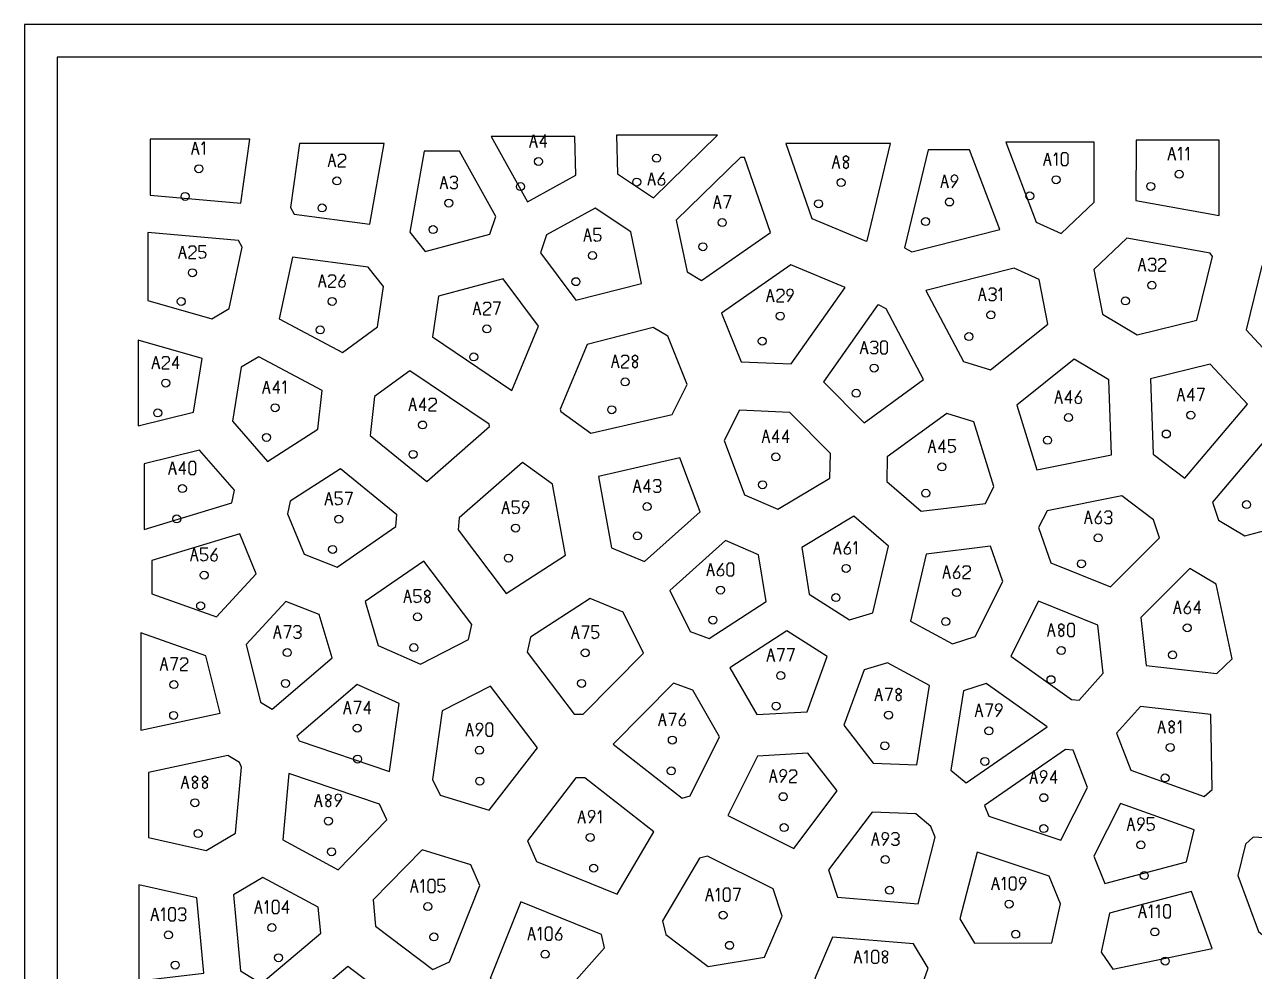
# Model space of a CAD drawing. Extents: x -13 to 2451, y -13 to 1232.
# Drawn here: x -12.7 to 465.4, y 863.9 to 1231.9 of the extents above; entities that cross this region are included whole.
import ezdxf

# ---------------------------------------------------------------- set-up
doc = ezdxf.new("R2010")
doc.units = 0
for name, color, linetype in [('BOARDCUT', 7, 'CONTINUOUS'), ('OUTLINES', 7, 'CONTINUOUS'), ('PINHOLES', 7, 'CONTINUOUS'), ('STOCK', 7, 'CONTINUOUS')]:
    doc.layers.add(name, color=color, linetype=linetype)

msp = doc.modelspace()

# ---------------------------------------------------------------- linework, layer by layer
at = {"layer": 'BOARDCUT'}
msp.add_lwpolyline([(0, 0), (2438.4, 0), (2438.4, 1219.2), (0, 1219.2)], close=True, dxfattribs=at)
at = {"layer": 'OUTLINES'}
for points in [[(74.861, 1187.325), (36.1, 1187.325), (36.1, 1165.662), (71.335, 1162.517), (74.861, 1187.325)], [(127.106, 1185.688), (94.158, 1185.688), (90.615, 1160.761), (92.101, 1158.222), (121.553, 1154.369), (127.106, 1185.688)], [(201.176, 1188.452), (168.676, 1188.452), (182.807, 1163.056), (201.633, 1173.417), (201.176, 1188.452)], [(256.651, 1188.926), (217.359, 1188.926), (217.818, 1173.832), (231.736, 1164.619), (256.651, 1188.926)], [(323.938, 1185.729), (283.172, 1185.729), (293.332, 1156.476), (314.393, 1147.741), (314.817, 1147.794), (323.938, 1185.729)], [(403.13, 1186.211), (368.766, 1186.211), (380.579, 1155.153), (390.289, 1150.74), (403.019, 1162.827), (403.13, 1186.211)], [(451.724, 1157.68), (451.652, 1186.988), (419.438, 1186.988), (419.326, 1163.506), (451.724, 1157.68)], [(156.336, 1182.697), (142.638, 1182.697), (137.063, 1151.251), (142.993, 1143.727), (168.103, 1150.388), (170.438, 1157.352), (156.336, 1182.697)], [(354.585, 1183.198), (338.518, 1183.198), (329.356, 1145.091), (332.24, 1143.618), (366.37, 1152.213), (354.585, 1183.198)], [(277.259, 1151.087), (267.134, 1180.238), (265.652, 1180.238), (240.639, 1155.835), (244.826, 1135.758), (250.463, 1132.413), (277.259, 1151.087)], [(187.829, 1143.131), (201.617, 1124.77), (227.156, 1131.329), (222.987, 1151.322), (209.073, 1160.533), (190.177, 1150.133), (187.829, 1143.131)], [(71.931, 1145.419), (70.45, 1147.949), (35.171, 1151.098), (35.171, 1124.622), (60.025, 1117.59), (66.825, 1121.555), (71.931, 1145.419)], [(449.117, 1141.818), (448.157, 1143.06), (415.729, 1148.89), (402.934, 1136.742), (406.314, 1119.341), (419.818, 1111.338), (443.032, 1117.043), (449.117, 1141.818)], [(91.413, 1141.483), (86.282, 1117.502), (110.906, 1104.477), (124.475, 1114.375), (126.821, 1130.12), (120.907, 1137.624), (91.413, 1141.483)], [(306.226, 1129.763), (285.145, 1138.506), (258.229, 1119.749), (265.839, 1100.886), (285.323, 1100.067), (306.226, 1129.763)], [(505.287, 1124.171), (504.779, 1126.329), (490.226, 1138.167), (468.239, 1138.097), (462.132, 1113.233), (476.726, 1097.568), (485.748, 1095.882), (505.287, 1124.171)], [(187.133, 1114.743), (173.377, 1133.062), (148.182, 1126.378), (145.822, 1110.538), (176.704, 1089.718), (187.133, 1114.743)], [(385.011, 1115.452), (381.647, 1132.775), (371.93, 1137.19), (337.697, 1128.569), (352.246, 1100.96), (362.759, 1097.655), (385.011, 1115.452)], [(336.672, 1093.907), (322.161, 1121.444), (319.276, 1122.917), (318.849, 1122.865), (297.864, 1093.051), (313.678, 1077.056), (336.672, 1093.907)], [(231.655, 1114.148), (206.017, 1107.564), (195.524, 1082.384), (195.701, 1081.544), (207.426, 1073.133), (238.973, 1080.401), (244.864, 1092.031), (237.29, 1110.804), (231.655, 1114.148)], [(56.299, 1102.148), (31.434, 1109.183), (31.434, 1075.905), (52.895, 1081.241), (56.299, 1102.148)], [(78.363, 1102.753), (71.532, 1098.769), (68.114, 1077.778), (81.75, 1062.142), (101.317, 1074.618), (102.977, 1089.734), (78.363, 1102.753)], [(408.807, 1093.888), (395.32, 1101.881), (372.996, 1084.027), (380.829, 1058.832), (409.858, 1064.662), (408.807, 1093.888)], [(438.38, 1055.629), (462.688, 1084.327), (448.145, 1099.938), (424.928, 1094.231), (425.981, 1064.963), (438.38, 1055.629)], [(143.616, 1054.32), (168.036, 1075.708), (167.86, 1076.543), (137.005, 1097.345), (123.366, 1087.396), (121.697, 1072.195), (143.616, 1054.32)], [(284.74, 1081.176), (265.208, 1081.998), (259.275, 1070.284), (267.174, 1049.152), (280.058, 1043.6), (300.278, 1055.635), (300.531, 1065.204), (284.74, 1081.176)], [(356.266, 1077.483), (345.746, 1080.791), (322.676, 1063.883), (322.422, 1054.267), (335.831, 1042.715), (360.831, 1045.806), (364.079, 1052.352), (356.266, 1077.483)], [(482.299, 1073.197), (473.329, 1074.874), (449.078, 1046.243), (451.45, 1039.229), (461.691, 1033.166), (488.874, 1040.507), (490.303, 1063.357), (482.299, 1073.197)], [(33.74, 1061.178), (33.74, 1035.614), (67.858, 1046.044), (68.849, 1050.922), (55.242, 1066.524), (33.74, 1061.178)], [(197.606, 1025.731), (192.547, 1053.284), (180.841, 1061.681), (156.291, 1040.178), (155.892, 1035.544), (174.561, 1010.81), (197.606, 1025.731)], [(249.861, 1042.497), (241.993, 1063.547), (210.342, 1056.254), (215.426, 1028.562), (228.31, 1023.224), (249.861, 1042.497)], [(95.954, 1026.112), (108.866, 1021.061), (131.651, 1036.767), (132.047, 1041.369), (110.162, 1059.217), (90.516, 1046.692), (89.519, 1041.785), (95.954, 1026.112)], [(428.529, 1032.446), (426.155, 1039.465), (413.778, 1048.782), (384.758, 1042.955), (381.503, 1036.395), (386.289, 1022.663), (409.403, 1013.335), (428.529, 1032.446)], [(317.099, 1003.275), (323.09, 1029.233), (309.696, 1040.773), (289.399, 1028.693), (292.326, 1010.546), (307.979, 1000.558), (317.099, 1003.275)], [(36.733, 1023.55), (36.733, 1010.638), (61.921, 1001.75), (77.323, 1018.394), (70.915, 1034), (36.733, 1023.55)], [(259.772, 1031.313), (238.135, 1011.963), (246.026, 995.955), (253.451, 993.279), (275.572, 1007.681), (272.656, 1025.761), (259.772, 1031.313)], [(362.786, 1029.154), (337.746, 1026.058), (331.739, 1000.031), (348.009, 991.199), (356.822, 994.034), (367.569, 1015.429), (362.786, 1029.154)], [(119.653, 1007.611), (124.785, 990.595), (141.193, 983.297), (159.878, 992.916), (161.133, 998.72), (142.523, 1023.376), (119.653, 1007.611)], [(456.75, 985.432), (450.499, 1014.436), (440.292, 1020.478), (421.243, 1001.442), (423.337, 982.835), (450.781, 979.678), (456.75, 985.432)], [(219.978, 1003.509), (207.097, 1008.847), (183.94, 993.853), (182.675, 988.003), (200.984, 963.929), (204.47, 963.939), (227.837, 987.568), (219.978, 1003.509)], [(101.77, 1002.661), (88.864, 1007.71), (73.404, 991.002), (79.035, 968.564), (83.592, 965.795), (106.88, 985.716), (101.77, 1002.661)], [(406.615, 979.782), (404.512, 998.461), (381.4, 1007.788), (370.648, 986.384), (394.299, 969.521), (397.223, 969.286), (406.615, 979.782)], [(63.329, 964.203), (57.722, 986.547), (32.543, 995.432), (32.543, 957.655), (63.329, 964.203)], [(271.899, 963.694), (291.467, 964.845), (299.283, 986.322), (283.639, 996.305), (261.449, 981.858), (271.899, 963.694)], [(317.173, 944.845), (334.133, 944.24), (339.028, 975.007), (322.754, 983.841), (313.607, 981.116), (305.764, 959.565), (317.173, 944.845)], [(116.543, 975.352), (93.175, 955.363), (94.038, 953.537), (129.185, 941.585), (132.938, 968.06), (116.543, 975.352)], [(216.114, 952.168), (242.933, 931.189), (245.98, 932.067), (257.425, 955.113), (247.007, 973.223), (239.58, 975.898), (216.114, 952.168)], [(361.096, 975.788), (352.271, 972.948), (347.37, 942.144), (353.262, 937.172), (384.77, 958.909), (361.096, 975.788)], [(145.846, 938.503), (148.823, 932.366), (167.832, 926.548), (186.621, 950.786), (168.382, 974.77), (149.618, 965.11), (145.846, 938.503)], [(448.489, 963.737), (421.08, 966.891), (411.737, 956.449), (417.277, 942.059), (445.819, 931.868), (448.92, 934.615), (448.489, 963.737)], [(70.815, 945.04), (66.269, 947.803), (35.424, 941.244), (35.424, 915.922), (57.891, 910.823), (69.24, 917.557), (71.674, 943.224), (70.815, 945.04)], [(286.325, 911.676), (303.205, 934.069), (291.815, 948.765), (272.209, 947.612), (260.708, 924.452), (286.325, 911.676)], [(360.479, 928.366), (362.164, 924.238), (390.108, 914.846), (400.501, 935.391), (394.925, 949.874), (391.997, 950.109), (360.479, 928.366)], [(90.075, 940.789), (87.629, 914.989), (109.246, 903.43), (128.166, 922.739), (125.206, 928.843), (90.075, 940.789)], [(201.646, 939.073), (182.743, 914.689), (186.267, 906.605), (217.597, 893.944), (231.903, 918.147), (205.14, 939.082), (201.646, 939.073)], [(439.026, 906.485), (441.978, 918.893), (413.331, 929.122), (402.967, 908.634), (407.285, 897.998), (439.026, 906.485)], [(339.616, 920.21), (333.718, 925.186), (316.721, 925.793), (299.777, 903.316), (303.249, 892.703), (334.606, 890.121), (341.301, 916.079), (339.616, 920.21)], [(461.867, 913.351), (458.959, 901.125), (466.935, 879.358), (474.198, 873.346), (489.44, 878.93), (500.777, 908.097), (497.824, 914.117), (464.934, 916.068), (461.867, 913.351)], [(164.302, 897.264), (160.802, 905.294), (141.808, 911.107), (122.798, 891.708), (123.746, 881.525), (145.988, 864.692), (152.484, 867.614), (164.302, 897.264)], [(281.799, 885.396), (278.343, 895.962), (252.742, 908.73), (249.682, 907.849), (235.285, 883.492), (236.544, 878.289), (252.971, 865.797), (274.898, 869.414), (281.799, 885.396)], [(389.929, 890.165), (385.589, 900.857), (357.573, 910.273), (350.866, 884.266), (356.592, 874.82), (386.65, 875.03), (389.929, 890.165)], [(71.285, 864.155), (79.211, 859.195), (102.417, 878.688), (101.474, 888.806), (79.894, 900.345), (68.505, 893.587), (71.285, 864.155)], [(31.747, 897.603), (31.747, 860.246), (56.974, 863.191), (54.205, 892.507), (31.747, 897.603)], [(440.897, 894.977), (409.097, 886.474), (405.83, 871.392), (410.335, 864.744), (449.008, 872.844), (440.897, 894.977)], [(180.208, 890.889), (168.323, 861.071), (192.968, 850.662), (212.752, 873.077), (211.503, 878.241), (180.208, 890.889)], [(332.037, 846.923), (338.55, 865.194), (332.825, 874.639), (301.413, 877.225), (294.469, 861.146), (303.979, 846.038), (332.037, 846.923)], [(135.164, 849.045), (112.986, 865.829), (89.698, 846.267), (92.943, 835.378), (125.306, 824.935), (126.478, 825.82), (135.164, 849.045)]]:
    msp.add_lwpolyline(points, close=True, dxfattribs=at)
at = {"layer": 'PINHOLES'}
for centre in [(232.954, 1179.932), (55.048, 1175.861), (187.06, 1178.691), (108.708, 1171.131), (225.269, 1170.715), (304.674, 1170.514), (388.25, 1171.615), (436.127, 1173.724), (49.705, 1165.116), (180.056, 1168.947), (378.041, 1165.308), (425.084, 1169.03), (102.919, 1160.62), (152.219, 1162.546), (295.97, 1162.253), (346.849, 1162.948), (146.072, 1152.24), (258.488, 1154.926), (337.559, 1155.352), (208.068, 1142.1), (250.989, 1145.557), (52.535, 1135.451), (201.62, 1131.98), (425.554, 1130.6), (48.184, 1124.268), (106.846, 1124.287), (415.226, 1124.491), (281.04, 1118.611), (362.95, 1119.072), (102.218, 1113.215), (167.005, 1113.59), (274.048, 1108.859), (354.394, 1110.658), (161.887, 1102.736), (317.513, 1098.394), (42.171, 1092.558), (220.745, 1093.003), (310.573, 1088.604), (39.057, 1080.969), (84.653, 1082.991), (215.533, 1082.194), (393.103, 1079.138), (440.647, 1080.088), (142.02, 1076.274), (81.334, 1071.459), (384.952, 1070.331), (431.136, 1072.77), (138.303, 1064.864), (279.317, 1063.887), (343.921, 1059.995), (48.659, 1051.576), (274.157, 1053.053), (337.649, 1049.764), (229.275, 1044.54), (462.322, 1045.342), (46.439, 1039.783), (109.405, 1039.661), (178.19, 1036.226), (225.519, 1033.143), (404.656, 1032.388), (107.048, 1027.895), (175.393, 1024.556), (398.116, 1022.326), (57.112, 1017.905), (306.631, 1020.508), (257.821, 1012.08), (302.715, 1009.165), (349.59, 1011.104), (55.747, 1005.983), (140.035, 1001.674), (254.887, 1000.444), (345.376, 999.868), (439.289, 997.433), (138.621, 989.757), (390.265, 988.615), (89.411, 987.798), (205.267, 987.719), (433.557, 986.891), (281.227, 978.881), (45.373, 975.377), (88.713, 975.818), (203.848, 975.804), (386.303, 977.288), (279.441, 967.015), (45.245, 963.378), (323.174, 963.493), (116.636, 958.436), (362.16, 957.382), (164.127, 949.859), (239.1, 953.823), (321.697, 951.584), (432.654, 950.925), (116.75, 946.436), (360.592, 945.485), (238.687, 941.83), (164.261, 937.859), (430.628, 939.097), (282.189, 931.807), (383.458, 931.422), (53.526, 929.422), (105.381, 922.321), (54.731, 917.483), (282.524, 919.812), (383.474, 919.422), (207.21, 915.949), (421.243, 913.061), (106.617, 910.385), (321.877, 907.337), (208.519, 904.02), (422.572, 901.135), (323.559, 895.455), (144.05, 889.082), (370.01, 890.076), (258.82, 885.748), (83.454, 880.934), (372.57, 878.352), (426.656, 879.209), (43.196, 878.047), (146.432, 877.32), (261.373, 874.023), (86.004, 869.208), (189.646, 870.538), (45.85, 866.344), (430.723, 867.919)]:
    msp.add_circle(centre, 1.55, dxfattribs=at)
at = {"layer": 'STOCK'}
msp.add_lwpolyline([(-12.7, -12.7), (2451.1, -12.7), (2451.1, 1231.9), (-12.7, 1231.9)], close=True, dxfattribs=at)
at = {"layer": 'TEXT'}
for points in [[(52.248, 1181.361), (53.623, 1186.361), (54.998, 1181.361), (54.448, 1183.361), (52.798, 1183.361)], [(56.198, 1185.111), (57.098, 1186.361), (57.098, 1181.361)], [(183.76, 1184.191), (185.135, 1189.191), (186.51, 1184.191), (185.96, 1186.191), (184.31, 1186.191)], [(189.71, 1184.191), (189.71, 1189.191), (187.61, 1185.791), (190.36, 1185.791)], [(105.408, 1176.631), (106.783, 1181.631), (108.158, 1176.631), (107.608, 1178.631), (105.958, 1178.631)], [(109.258, 1180.731), (109.908, 1181.531), (111.358, 1181.531), (112.008, 1180.731), (112.008, 1179.631), (109.258, 1177.231), (109.258, 1176.631), (112.008, 1176.631)], [(301.374, 1176.014), (302.749, 1181.014), (304.124, 1176.014), (303.574, 1178.014), (301.924, 1178.014)], [(383.525, 1177.115), (384.9, 1182.115), (386.275, 1177.115), (385.725, 1179.115), (384.075, 1179.115)], [(387.475, 1180.865), (388.375, 1182.115), (388.375, 1177.115)], [(431.902, 1179.224), (433.277, 1184.224), (434.652, 1179.224), (434.102, 1181.224), (432.452, 1181.224)], [(435.852, 1182.974), (436.752, 1184.224), (436.752, 1179.224)], [(438.702, 1182.974), (439.602, 1184.224), (439.602, 1179.224)], [(148.919, 1168.046), (150.294, 1173.046), (151.669, 1168.046), (151.119, 1170.046), (149.469, 1170.046)], [(152.769, 1172.346), (153.469, 1173.046), (154.819, 1173.046), (155.519, 1172.346), (155.519, 1171.196), (154.819, 1170.546), (153.869, 1170.546), (154.819, 1170.546), (155.519, 1169.896), (155.519, 1168.746), (154.819, 1168.046), (153.469, 1168.046), (152.769, 1168.746)], [(229.654, 1169.432), (231.029, 1174.432), (232.404, 1169.432), (231.854, 1171.432), (230.204, 1171.432)], [(235.754, 1174.432), (234.154, 1172.182), (233.504, 1170.832), (233.904, 1169.732), (235.004, 1169.432), (235.954, 1169.832), (236.254, 1170.932), (235.754, 1171.932), (234.504, 1172.082), (233.654, 1171.332)], [(343.549, 1168.448), (344.924, 1173.448), (346.299, 1168.448), (345.749, 1170.448), (344.099, 1170.448)], [(347.899, 1168.448), (349.499, 1170.698), (350.149, 1172.048), (349.749, 1173.148), (348.649, 1173.448), (347.699, 1173.048), (347.399, 1171.948), (347.899, 1170.948), (349.149, 1170.798), (349.999, 1171.548)], [(255.188, 1160.426), (256.563, 1165.426), (257.938, 1160.426), (257.388, 1162.426), (255.738, 1162.426)], [(259.038, 1165.426), (261.788, 1165.426), (259.938, 1160.426)], [(204.768, 1147.6), (206.143, 1152.6), (207.518, 1147.6), (206.968, 1149.6), (205.318, 1149.6)], [(211.368, 1152.6), (208.618, 1152.6), (208.618, 1150.35), (210.318, 1150.5), (211.168, 1149.9), (211.368, 1149), (210.918, 1147.9), (209.418, 1147.6), (208.618, 1148.2)], [(47.31, 1140.951), (48.685, 1145.951), (50.06, 1140.951), (49.51, 1142.951), (47.86, 1142.951)], [(51.16, 1145.051), (51.81, 1145.851), (53.26, 1145.851), (53.91, 1145.051), (53.91, 1143.951), (51.16, 1141.551), (51.16, 1140.951), (53.91, 1140.951)], [(57.76, 1145.951), (55.01, 1145.951), (55.01, 1143.701), (56.71, 1143.851), (57.56, 1143.251), (57.76, 1142.351), (57.31, 1141.251), (55.81, 1140.951), (55.01, 1141.551)], [(420.329, 1136.1), (421.704, 1141.1), (423.079, 1136.1), (422.529, 1138.1), (420.879, 1138.1)], [(424.179, 1140.4), (424.879, 1141.1), (426.229, 1141.1), (426.929, 1140.4), (426.929, 1139.25), (426.229, 1138.6), (425.279, 1138.6), (426.229, 1138.6), (426.929, 1137.95), (426.929, 1136.8), (426.229, 1136.1), (424.879, 1136.1), (424.179, 1136.8)], [(428.029, 1140.2), (428.679, 1141), (430.129, 1141), (430.779, 1140.2), (430.779, 1139.1), (428.029, 1136.7), (428.029, 1136.1), (430.779, 1136.1)], [(101.621, 1129.787), (102.996, 1134.787), (104.371, 1129.787), (103.821, 1131.787), (102.171, 1131.787)], [(105.471, 1133.887), (106.121, 1134.687), (107.571, 1134.687), (108.221, 1133.887), (108.221, 1132.787), (105.471, 1130.387), (105.471, 1129.787), (108.221, 1129.787)], [(111.571, 1134.787), (109.971, 1132.537), (109.321, 1131.187), (109.721, 1130.087), (110.821, 1129.787), (111.771, 1130.187), (112.071, 1131.287), (111.571, 1132.287), (110.321, 1132.437), (109.471, 1131.687)], [(275.815, 1124.111), (277.19, 1129.111), (278.565, 1124.111), (278.015, 1126.111), (276.365, 1126.111)], [(279.665, 1128.211), (280.315, 1129.011), (281.765, 1129.011), (282.415, 1128.211), (282.415, 1127.111), (279.665, 1124.711), (279.665, 1124.111), (282.415, 1124.111)], [(284.015, 1124.111), (285.615, 1126.361), (286.265, 1127.711), (285.865, 1128.811), (284.765, 1129.111), (283.815, 1128.711), (283.515, 1127.611), (284.015, 1126.611), (285.265, 1126.461), (286.115, 1127.211)], [(358.225, 1124.572), (359.6, 1129.572), (360.975, 1124.572), (360.425, 1126.572), (358.775, 1126.572)], [(362.075, 1128.872), (362.775, 1129.572), (364.125, 1129.572), (364.825, 1128.872), (364.825, 1127.722), (364.125, 1127.072), (363.175, 1127.072), (364.125, 1127.072), (364.825, 1126.422), (364.825, 1125.272), (364.125, 1124.572), (362.775, 1124.572), (362.075, 1125.272)], [(366.025, 1128.322), (366.925, 1129.572), (366.925, 1124.572)], [(161.78, 1119.09), (163.155, 1124.09), (164.53, 1119.09), (163.98, 1121.09), (162.33, 1121.09)], [(165.63, 1123.19), (166.28, 1123.99), (167.73, 1123.99), (168.38, 1123.19), (168.38, 1122.09), (165.63, 1119.69), (165.63, 1119.09), (168.38, 1119.09)], [(169.48, 1124.09), (172.23, 1124.09), (170.38, 1119.09)], [(312.288, 1103.894), (313.663, 1108.894), (315.038, 1103.894), (314.488, 1105.894), (312.838, 1105.894)], [(316.138, 1108.194), (316.838, 1108.894), (318.188, 1108.894), (318.888, 1108.194), (318.888, 1107.044), (318.188, 1106.394), (317.238, 1106.394), (318.188, 1106.394), (318.888, 1105.744), (318.888, 1104.594), (318.188, 1103.894), (316.838, 1103.894), (316.138, 1104.594)], [(36.946, 1098.058), (38.321, 1103.058), (39.696, 1098.058), (39.146, 1100.058), (37.496, 1100.058)], [(40.796, 1102.158), (41.446, 1102.958), (42.896, 1102.958), (43.546, 1102.158), (43.546, 1101.058), (40.796, 1098.658), (40.796, 1098.058), (43.546, 1098.058)], [(46.746, 1098.058), (46.746, 1103.058), (44.646, 1099.658), (47.396, 1099.658)], [(215.52, 1098.503), (216.895, 1103.503), (218.27, 1098.503), (217.72, 1100.503), (216.07, 1100.503)], [(219.37, 1102.603), (220.02, 1103.403), (221.47, 1103.403), (222.12, 1102.603), (222.12, 1101.503), (219.37, 1099.103), (219.37, 1098.503), (222.12, 1098.503)], [(79.928, 1088.491), (81.303, 1093.491), (82.678, 1088.491), (82.128, 1090.491), (80.478, 1090.491)], [(85.878, 1088.491), (85.878, 1093.491), (83.778, 1090.091), (86.528, 1090.091)], [(87.728, 1092.241), (88.628, 1093.491), (88.628, 1088.491)], [(435.422, 1085.588), (436.797, 1090.588), (438.172, 1085.588), (437.622, 1087.588), (435.972, 1087.588)], [(441.372, 1085.588), (441.372, 1090.588), (439.272, 1087.188), (442.022, 1087.188)], [(443.122, 1090.588), (445.872, 1090.588), (444.022, 1085.588)], [(136.795, 1081.774), (138.17, 1086.774), (139.545, 1081.774), (138.995, 1083.774), (137.345, 1083.774)], [(142.745, 1081.774), (142.745, 1086.774), (140.645, 1083.374), (143.395, 1083.374)], [(144.495, 1085.874), (145.145, 1086.674), (146.595, 1086.674), (147.245, 1085.874), (147.245, 1084.774), (144.495, 1082.374), (144.495, 1081.774), (147.245, 1081.774)], [(387.878, 1084.638), (389.253, 1089.638), (390.628, 1084.638), (390.078, 1086.638), (388.428, 1086.638)], [(393.828, 1084.638), (393.828, 1089.638), (391.728, 1086.238), (394.478, 1086.238)], [(397.828, 1089.638), (396.228, 1087.388), (395.578, 1086.038), (395.978, 1084.938), (397.078, 1084.638), (398.028, 1085.038), (398.328, 1086.138), (397.828, 1087.138), (396.578, 1087.288), (395.728, 1086.538)], [(274.092, 1069.387), (275.467, 1074.387), (276.842, 1069.387), (276.292, 1071.387), (274.642, 1071.387)], [(280.042, 1069.387), (280.042, 1074.387), (277.942, 1070.987), (280.692, 1070.987)], [(283.892, 1069.387), (283.892, 1074.387), (281.792, 1070.987), (284.542, 1070.987)], [(338.696, 1065.495), (340.071, 1070.495), (341.446, 1065.495), (340.896, 1067.495), (339.246, 1067.495)], [(344.646, 1065.495), (344.646, 1070.495), (342.546, 1067.095), (345.296, 1067.095)], [(349.146, 1070.495), (346.396, 1070.495), (346.396, 1068.245), (348.096, 1068.395), (348.946, 1067.795), (349.146, 1066.895), (348.696, 1065.795), (347.196, 1065.495), (346.396, 1066.095)], [(43.434, 1057.076), (44.809, 1062.076), (46.184, 1057.076), (45.634, 1059.076), (43.984, 1059.076)], [(49.384, 1057.076), (49.384, 1062.076), (47.284, 1058.676), (50.034, 1058.676)], [(224.05, 1050.04), (225.425, 1055.04), (226.8, 1050.04), (226.25, 1052.04), (224.6, 1052.04)], [(230, 1050.04), (230, 1055.04), (227.9, 1051.64), (230.65, 1051.64)], [(231.75, 1054.34), (232.45, 1055.04), (233.8, 1055.04), (234.5, 1054.34), (234.5, 1053.19), (233.8, 1052.54), (232.85, 1052.54), (233.8, 1052.54), (234.5, 1051.89), (234.5, 1050.74), (233.8, 1050.04), (232.45, 1050.04), (231.75, 1050.74)], [(104.18, 1045.161), (105.555, 1050.161), (106.93, 1045.161), (106.38, 1047.161), (104.73, 1047.161)], [(110.78, 1050.161), (108.03, 1050.161), (108.03, 1047.911), (109.73, 1048.061), (110.58, 1047.461), (110.78, 1046.561), (110.33, 1045.461), (108.83, 1045.161), (108.03, 1045.761)], [(111.88, 1050.161), (114.63, 1050.161), (112.78, 1045.161)], [(172.965, 1041.726), (174.34, 1046.726), (175.715, 1041.726), (175.165, 1043.726), (173.515, 1043.726)], [(179.565, 1046.726), (176.815, 1046.726), (176.815, 1044.476), (178.515, 1044.626), (179.365, 1044.026), (179.565, 1043.126), (179.115, 1042.026), (177.615, 1041.726), (176.815, 1042.326)], [(181.165, 1041.726), (182.765, 1043.976), (183.415, 1045.326), (183.015, 1046.426), (181.915, 1046.726), (180.965, 1046.326), (180.665, 1045.226), (181.165, 1044.226), (182.415, 1044.076), (183.265, 1044.826)], [(399.431, 1037.888), (400.806, 1042.888), (402.181, 1037.888), (401.631, 1039.888), (399.981, 1039.888)], [(405.531, 1042.888), (403.931, 1040.638), (403.281, 1039.288), (403.681, 1038.188), (404.781, 1037.888), (405.731, 1038.288), (406.031, 1039.388), (405.531, 1040.388), (404.281, 1040.538), (403.431, 1039.788)], [(407.131, 1042.188), (407.831, 1042.888), (409.181, 1042.888), (409.881, 1042.188), (409.881, 1041.038), (409.181, 1040.388), (408.231, 1040.388), (409.181, 1040.388), (409.881, 1039.738), (409.881, 1038.588), (409.181, 1037.888), (407.831, 1037.888), (407.131, 1038.588)], [(51.887, 1023.405), (53.262, 1028.405), (54.637, 1023.405), (54.087, 1025.405), (52.437, 1025.405)], [(58.487, 1028.405), (55.737, 1028.405), (55.737, 1026.155), (57.437, 1026.305), (58.287, 1025.705), (58.487, 1024.805), (58.037, 1023.705), (56.537, 1023.405), (55.737, 1024.005)], [(61.837, 1028.405), (60.237, 1026.155), (59.587, 1024.805), (59.987, 1023.705), (61.087, 1023.405), (62.037, 1023.805), (62.337, 1024.905), (61.837, 1025.905), (60.587, 1026.055), (59.737, 1025.305)], [(301.906, 1026.008), (303.281, 1031.008), (304.656, 1026.008), (304.106, 1028.008), (302.456, 1028.008)], [(308.006, 1031.008), (306.406, 1028.758), (305.756, 1027.408), (306.156, 1026.308), (307.256, 1026.008), (308.206, 1026.408), (308.506, 1027.508), (308.006, 1028.508), (306.756, 1028.658), (305.906, 1027.908)], [(309.706, 1029.758), (310.606, 1031.008), (310.606, 1026.008)], [(252.596, 1017.58), (253.971, 1022.58), (255.346, 1017.58), (254.796, 1019.58), (253.146, 1019.58)], [(258.696, 1022.58), (257.096, 1020.33), (256.446, 1018.98), (256.846, 1017.88), (257.946, 1017.58), (258.896, 1017.98), (259.196, 1019.08), (258.696, 1020.08), (257.446, 1020.23), (256.596, 1019.48)], [(344.365, 1016.604), (345.74, 1021.604), (347.115, 1016.604), (346.565, 1018.604), (344.915, 1018.604)], [(350.465, 1021.604), (348.865, 1019.354), (348.215, 1018.004), (348.615, 1016.904), (349.715, 1016.604), (350.665, 1017.004), (350.965, 1018.104), (350.465, 1019.104), (349.215, 1019.254), (348.365, 1018.504)], [(352.065, 1020.704), (352.715, 1021.504), (354.165, 1021.504), (354.815, 1020.704), (354.815, 1019.604), (352.065, 1017.204), (352.065, 1016.604), (354.815, 1016.604)], [(134.81, 1007.174), (136.185, 1012.174), (137.56, 1007.174), (137.01, 1009.174), (135.36, 1009.174)], [(141.41, 1012.174), (138.66, 1012.174), (138.66, 1009.924), (140.36, 1010.074), (141.21, 1009.474), (141.41, 1008.574), (140.96, 1007.474), (139.46, 1007.174), (138.66, 1007.774)], [(434.064, 1002.933), (435.439, 1007.933), (436.814, 1002.933), (436.264, 1004.933), (434.614, 1004.933)], [(440.164, 1007.933), (438.564, 1005.683), (437.914, 1004.333), (438.314, 1003.233), (439.414, 1002.933), (440.364, 1003.333), (440.664, 1004.433), (440.164, 1005.433), (438.914, 1005.583), (438.064, 1004.833)], [(443.864, 1002.933), (443.864, 1007.933), (441.764, 1004.533), (444.514, 1004.533)], [(84.186, 993.298), (85.561, 998.298), (86.936, 993.298), (86.386, 995.298), (84.736, 995.298)], [(88.036, 998.298), (90.786, 998.298), (88.936, 993.298)], [(91.886, 997.598), (92.586, 998.298), (93.936, 998.298), (94.636, 997.598), (94.636, 996.448), (93.936, 995.798), (92.986, 995.798), (93.936, 995.798), (94.636, 995.148), (94.636, 993.998), (93.936, 993.298), (92.586, 993.298), (91.886, 993.998)], [(200.042, 993.219), (201.417, 998.219), (202.792, 993.219), (202.242, 995.219), (200.592, 995.219)], [(203.892, 998.219), (206.642, 998.219), (204.792, 993.219)], [(210.492, 998.219), (207.742, 998.219), (207.742, 995.969), (209.442, 996.119), (210.292, 995.519), (210.492, 994.619), (210.042, 993.519), (208.542, 993.219), (207.742, 993.819)], [(385.04, 994.115), (386.415, 999.115), (387.79, 994.115), (387.24, 996.115), (385.59, 996.115)], [(40.148, 980.877), (41.523, 985.877), (42.898, 980.877), (42.348, 982.877), (40.698, 982.877)], [(43.998, 985.877), (46.748, 985.877), (44.898, 980.877)], [(47.848, 984.977), (48.498, 985.777), (49.948, 985.777), (50.598, 984.977), (50.598, 983.877), (47.848, 981.477), (47.848, 980.877), (50.598, 980.877)], [(276.002, 984.381), (277.377, 989.381), (278.752, 984.381), (278.202, 986.381), (276.552, 986.381)], [(279.852, 989.381), (282.602, 989.381), (280.752, 984.381)], [(283.702, 989.381), (286.452, 989.381), (284.602, 984.381)], [(317.949, 968.993), (319.324, 973.993), (320.699, 968.993), (320.149, 970.993), (318.499, 970.993)], [(321.799, 973.993), (324.549, 973.993), (322.699, 968.993)], [(111.411, 963.936), (112.786, 968.936), (114.161, 963.936), (113.611, 965.936), (111.961, 965.936)], [(115.261, 968.936), (118.011, 968.936), (116.161, 963.936)], [(121.211, 963.936), (121.211, 968.936), (119.111, 965.536), (121.861, 965.536)], [(356.935, 962.882), (358.31, 967.882), (359.685, 962.882), (359.135, 964.882), (357.485, 964.882)], [(360.785, 967.882), (363.535, 967.882), (361.685, 962.882)], [(365.135, 962.882), (366.735, 965.132), (367.385, 966.482), (366.985, 967.582), (365.885, 967.882), (364.935, 967.482), (364.635, 966.382), (365.135, 965.382), (366.385, 965.232), (367.235, 965.982)], [(233.875, 959.323), (235.25, 964.323), (236.625, 959.323), (236.075, 961.323), (234.425, 961.323)], [(237.725, 964.323), (240.475, 964.323), (238.625, 959.323)], [(243.825, 964.323), (242.225, 962.073), (241.575, 960.723), (241.975, 959.623), (243.075, 959.323), (244.025, 959.723), (244.325, 960.823), (243.825, 961.823), (242.575, 961.973), (241.725, 961.223)], [(427.929, 956.425), (429.304, 961.425), (430.679, 956.425), (430.129, 958.425), (428.479, 958.425)], [(435.729, 960.175), (436.629, 961.425), (436.629, 956.425)], [(158.902, 955.359), (160.277, 960.359), (161.652, 955.359), (161.102, 957.359), (159.452, 957.359)], [(163.252, 955.359), (164.852, 957.609), (165.502, 958.959), (165.102, 960.059), (164.002, 960.359), (163.052, 959.959), (162.752, 958.859), (163.252, 957.859), (164.502, 957.709), (165.352, 958.459)], [(276.964, 937.307), (278.339, 942.307), (279.714, 937.307), (279.164, 939.307), (277.514, 939.307)], [(281.314, 937.307), (282.914, 939.557), (283.564, 940.907), (283.164, 942.007), (282.064, 942.307), (281.114, 941.907), (280.814, 940.807), (281.314, 939.807), (282.564, 939.657), (283.414, 940.407)], [(284.664, 941.407), (285.314, 942.207), (286.764, 942.207), (287.414, 941.407), (287.414, 940.307), (284.664, 937.907), (284.664, 937.307), (287.414, 937.307)], [(378.233, 936.922), (379.608, 941.922), (380.983, 936.922), (380.433, 938.922), (378.783, 938.922)], [(382.583, 936.922), (384.183, 939.172), (384.833, 940.522), (384.433, 941.622), (383.333, 941.922), (382.383, 941.522), (382.083, 940.422), (382.583, 939.422), (383.833, 939.272), (384.683, 940.022)], [(388.033, 936.922), (388.033, 941.922), (385.933, 938.522), (388.683, 938.522)], [(48.301, 934.922), (49.676, 939.922), (51.051, 934.922), (50.501, 936.922), (48.851, 936.922)], [(100.156, 927.821), (101.531, 932.821), (102.906, 927.821), (102.356, 929.821), (100.706, 929.821)], [(108.356, 927.821), (109.956, 930.071), (110.606, 931.421), (110.206, 932.521), (109.106, 932.821), (108.156, 932.421), (107.856, 931.321), (108.356, 930.321), (109.606, 930.171), (110.456, 930.921)], [(202.485, 921.449), (203.86, 926.449), (205.235, 921.449), (204.685, 923.449), (203.035, 923.449)], [(206.835, 921.449), (208.435, 923.699), (209.085, 925.049), (208.685, 926.149), (207.585, 926.449), (206.635, 926.049), (206.335, 924.949), (206.835, 923.949), (208.085, 923.799), (208.935, 924.549)], [(210.285, 925.199), (211.185, 926.449), (211.185, 921.449)], [(416.018, 918.561), (417.393, 923.561), (418.768, 918.561), (418.218, 920.561), (416.568, 920.561)], [(420.368, 918.561), (421.968, 920.811), (422.618, 922.161), (422.218, 923.261), (421.118, 923.561), (420.168, 923.161), (419.868, 922.061), (420.368, 921.061), (421.618, 920.911), (422.468, 921.661)], [(426.468, 923.561), (423.718, 923.561), (423.718, 921.311), (425.418, 921.461), (426.268, 920.861), (426.468, 919.961), (426.018, 918.861), (424.518, 918.561), (423.718, 919.161)], [(316.652, 912.837), (318.027, 917.837), (319.402, 912.837), (318.852, 914.837), (317.202, 914.837)], [(321.002, 912.837), (322.602, 915.087), (323.252, 916.437), (322.852, 917.537), (321.752, 917.837), (320.802, 917.437), (320.502, 916.337), (321.002, 915.337), (322.252, 915.187), (323.102, 915.937)], [(324.352, 917.137), (325.052, 917.837), (326.402, 917.837), (327.102, 917.137), (327.102, 915.987), (326.402, 915.337), (325.452, 915.337), (326.402, 915.337), (327.102, 914.687), (327.102, 913.537), (326.402, 912.837), (325.052, 912.837), (324.352, 913.537)], [(137.4, 894.582), (138.775, 899.582), (140.15, 894.582), (139.6, 896.582), (137.95, 896.582)], [(141.35, 898.332), (142.25, 899.582), (142.25, 894.582)], [(150.7, 899.582), (147.95, 899.582), (147.95, 897.332), (149.65, 897.482), (150.5, 896.882), (150.7, 895.982), (150.25, 894.882), (148.75, 894.582), (147.95, 895.182)], [(363.36, 895.576), (364.735, 900.576), (366.11, 895.576), (365.56, 897.576), (363.91, 897.576)], [(367.31, 899.326), (368.21, 900.576), (368.21, 895.576)], [(374.41, 895.576), (376.01, 897.826), (376.66, 899.176), (376.26, 900.276), (375.16, 900.576), (374.21, 900.176), (373.91, 899.076), (374.41, 898.076), (375.66, 897.926), (376.51, 898.676)], [(252.17, 891.248), (253.545, 896.248), (254.92, 891.248), (254.37, 893.248), (252.72, 893.248)], [(256.12, 894.998), (257.02, 896.248), (257.02, 891.248)], [(262.72, 896.248), (265.47, 896.248), (263.62, 891.248)], [(76.804, 886.434), (78.179, 891.434), (79.554, 886.434), (79.004, 888.434), (77.354, 888.434)], [(80.754, 890.184), (81.654, 891.434), (81.654, 886.434)], [(89.454, 886.434), (89.454, 891.434), (87.354, 888.034), (90.104, 888.034)], [(420.506, 884.709), (421.881, 889.709), (423.256, 884.709), (422.706, 886.709), (421.056, 886.709)], [(424.456, 888.459), (425.356, 889.709), (425.356, 884.709)], [(427.306, 888.459), (428.206, 889.709), (428.206, 884.709)], [(36.546, 883.547), (37.921, 888.547), (39.296, 883.547), (38.746, 885.547), (37.096, 885.547)], [(40.496, 887.297), (41.396, 888.547), (41.396, 883.547)], [(47.096, 887.847), (47.796, 888.547), (49.146, 888.547), (49.846, 887.847), (49.846, 886.697), (49.146, 886.047), (48.196, 886.047), (49.146, 886.047), (49.846, 885.397), (49.846, 884.247), (49.146, 883.547), (47.796, 883.547), (47.096, 884.247)], [(182.996, 876.038), (184.371, 881.038), (185.746, 876.038), (185.196, 878.038), (183.546, 878.038)], [(186.946, 879.788), (187.846, 881.038), (187.846, 876.038)], [(195.796, 881.038), (194.196, 878.788), (193.546, 877.438), (193.946, 876.338), (195.046, 876.038), (195.996, 876.438), (196.296, 877.538), (195.796, 878.538), (194.546, 878.688), (193.696, 877.938)], [(309.882, 867.04), (311.257, 872.04), (312.632, 867.04), (312.082, 869.04), (310.432, 869.04)], [(313.832, 870.79), (314.732, 872.04), (314.732, 867.04)]]:
    msp.add_lwpolyline(points, dxfattribs=at)
for points in [[(306.599, 1178.514), (305.624, 1179.264), (305.624, 1180.414), (306.599, 1181.014), (307.574, 1180.414), (307.574, 1179.264), (306.599, 1178.514), (305.624, 1177.764), (305.624, 1176.614), (306.599, 1176.014), (307.574, 1176.614), (307.574, 1177.764)], [(390.825, 1177.115), (392.375, 1177.115), (392.975, 1177.865), (392.975, 1181.365), (392.375, 1182.115), (390.825, 1182.115), (390.225, 1181.365), (390.225, 1177.865)], [(320.588, 1103.894), (322.138, 1103.894), (322.738, 1104.644), (322.738, 1108.144), (322.138, 1108.894), (320.588, 1108.894), (319.988, 1108.144), (319.988, 1104.644)], [(224.595, 1101.003), (223.62, 1101.753), (223.62, 1102.903), (224.595, 1103.503), (225.57, 1102.903), (225.57, 1101.753), (224.595, 1101.003), (223.62, 1100.253), (223.62, 1099.103), (224.595, 1098.503), (225.57, 1099.103), (225.57, 1100.253)], [(51.734, 1057.076), (53.284, 1057.076), (53.884, 1057.826), (53.884, 1061.326), (53.284, 1062.076), (51.734, 1062.076), (51.134, 1061.326), (51.134, 1057.826)], [(260.896, 1017.58), (262.446, 1017.58), (263.046, 1018.33), (263.046, 1021.83), (262.446, 1022.58), (260.896, 1022.58), (260.296, 1021.83), (260.296, 1018.33)], [(143.885, 1009.674), (142.91, 1010.424), (142.91, 1011.574), (143.885, 1012.174), (144.86, 1011.574), (144.86, 1010.424), (143.885, 1009.674), (142.91, 1008.924), (142.91, 1007.774), (143.885, 1007.174), (144.86, 1007.774), (144.86, 1008.924)], [(390.265, 996.615), (389.29, 997.365), (389.29, 998.515), (390.265, 999.115), (391.24, 998.515), (391.24, 997.365), (390.265, 996.615), (389.29, 995.865), (389.29, 994.715), (390.265, 994.115), (391.24, 994.715), (391.24, 995.865)], [(393.34, 994.115), (394.89, 994.115), (395.49, 994.865), (395.49, 998.365), (394.89, 999.115), (393.34, 999.115), (392.74, 998.365), (392.74, 994.865)], [(327.024, 971.493), (326.049, 972.243), (326.049, 973.393), (327.024, 973.993), (327.999, 973.393), (327.999, 972.243), (327.024, 971.493), (326.049, 970.743), (326.049, 969.593), (327.024, 968.993), (327.999, 969.593), (327.999, 970.743)], [(433.154, 958.925), (432.179, 959.675), (432.179, 960.825), (433.154, 961.425), (434.129, 960.825), (434.129, 959.675), (433.154, 958.925), (432.179, 958.175), (432.179, 957.025), (433.154, 956.425), (434.129, 957.025), (434.129, 958.175)], [(167.202, 955.359), (168.752, 955.359), (169.352, 956.109), (169.352, 959.609), (168.752, 960.359), (167.202, 960.359), (166.602, 959.609), (166.602, 956.109)], [(53.526, 937.422), (52.551, 938.172), (52.551, 939.322), (53.526, 939.922), (54.501, 939.322), (54.501, 938.172), (53.526, 937.422), (52.551, 936.672), (52.551, 935.522), (53.526, 934.922), (54.501, 935.522), (54.501, 936.672)], [(57.376, 937.422), (56.401, 938.172), (56.401, 939.322), (57.376, 939.922), (58.351, 939.322), (58.351, 938.172), (57.376, 937.422), (56.401, 936.672), (56.401, 935.522), (57.376, 934.922), (58.351, 935.522), (58.351, 936.672)], [(105.381, 930.321), (104.406, 931.071), (104.406, 932.221), (105.381, 932.821), (106.356, 932.221), (106.356, 931.071), (105.381, 930.321), (104.406, 929.571), (104.406, 928.421), (105.381, 927.821), (106.356, 928.421), (106.356, 929.571)], [(144.7, 894.582), (146.25, 894.582), (146.85, 895.332), (146.85, 898.832), (146.25, 899.582), (144.7, 899.582), (144.1, 898.832), (144.1, 895.332)], [(370.66, 895.576), (372.21, 895.576), (372.81, 896.326), (372.81, 899.826), (372.21, 900.576), (370.66, 900.576), (370.06, 899.826), (370.06, 896.326)], [(259.47, 891.248), (261.02, 891.248), (261.62, 891.998), (261.62, 895.498), (261.02, 896.248), (259.47, 896.248), (258.87, 895.498), (258.87, 891.998)], [(84.104, 886.434), (85.654, 886.434), (86.254, 887.184), (86.254, 890.684), (85.654, 891.434), (84.104, 891.434), (83.504, 890.684), (83.504, 887.184)], [(430.656, 884.709), (432.206, 884.709), (432.806, 885.459), (432.806, 888.959), (432.206, 889.709), (430.656, 889.709), (430.056, 888.959), (430.056, 885.459)], [(43.846, 883.547), (45.396, 883.547), (45.996, 884.297), (45.996, 887.797), (45.396, 888.547), (43.846, 888.547), (43.246, 887.797), (43.246, 884.297)], [(190.296, 876.038), (191.846, 876.038), (192.446, 876.788), (192.446, 880.288), (191.846, 881.038), (190.296, 881.038), (189.696, 880.288), (189.696, 876.788)], [(317.182, 867.04), (318.732, 867.04), (319.332, 867.79), (319.332, 871.29), (318.732, 872.04), (317.182, 872.04), (316.582, 871.29), (316.582, 867.79)], [(321.807, 869.54), (320.832, 870.29), (320.832, 871.44), (321.807, 872.04), (322.782, 871.44), (322.782, 870.29), (321.807, 869.54), (320.832, 868.79), (320.832, 867.64), (321.807, 867.04), (322.782, 867.64), (322.782, 868.79)]]:
    msp.add_lwpolyline(points, close=True, dxfattribs=at)

doc.saveas('drawing.dxf')
